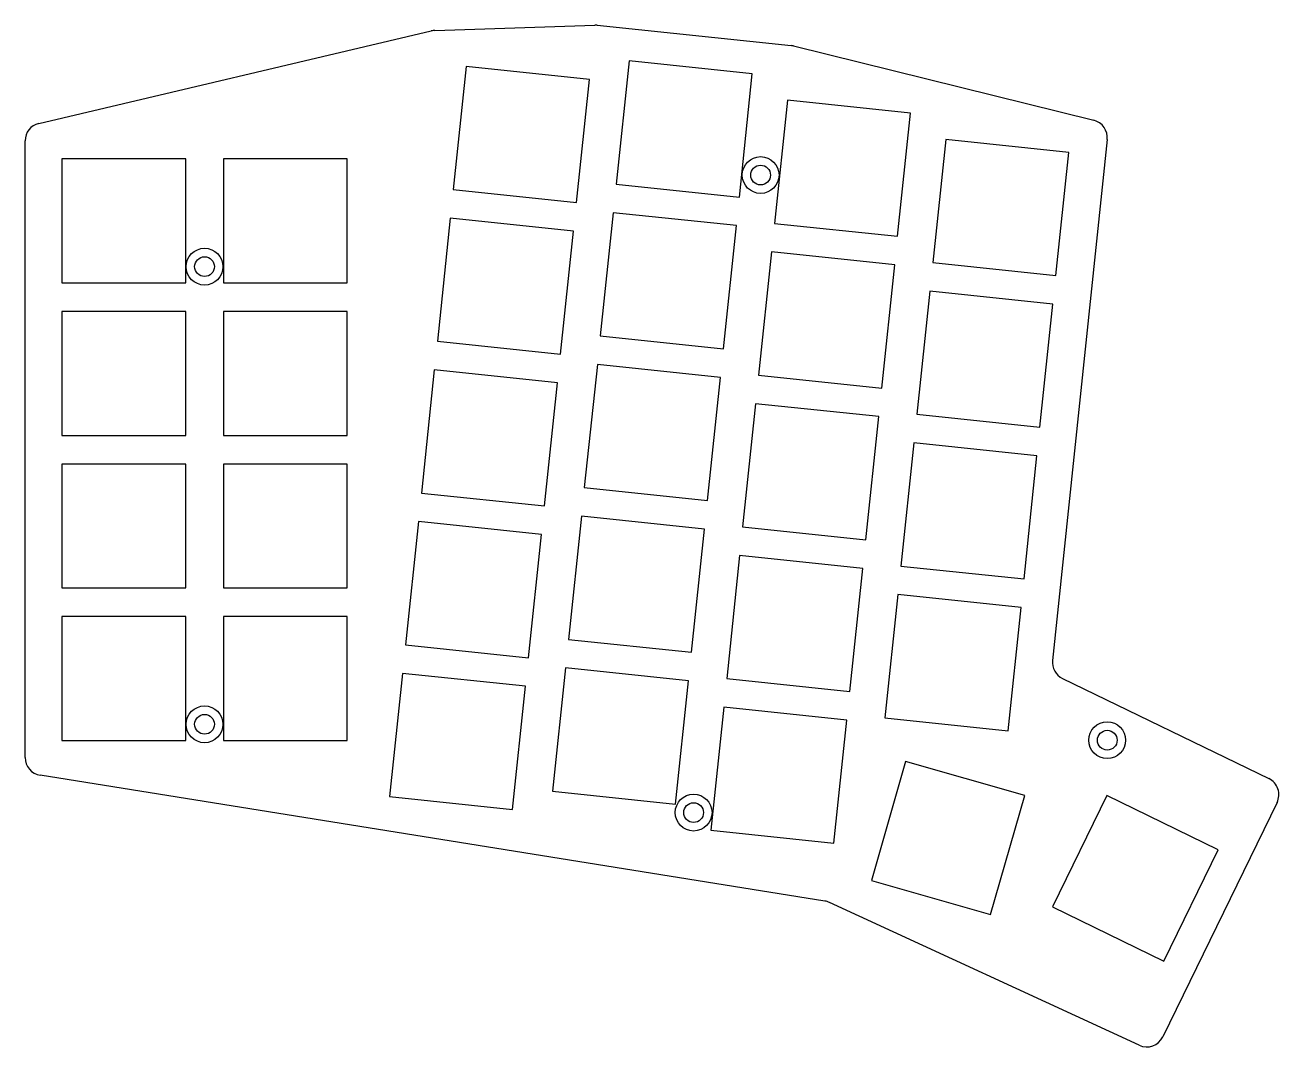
# Model space of a CAD drawing. Header units: millimetres. Extents: x 89 to 229, y -174 to -60.
import ezdxf

# ---------------------------------------------------------------- set-up
doc = ezdxf.new("R2010")
doc.units = ezdxf.units.MM

msp = doc.modelspace()

# ---------------------------------------------------------------- linework, layer by layer
for p, q in [((90.54, -71.14), (134.27, -60.83)), ((134.66, -60.77), (152.49, -60.18)), ((152.77, -60.19), (174.37, -62.46)), ((174.64, -62.51), (208.1, -70.79)), ((156.33, -64.18), (154.89, -77.91)), ((170.05, -65.63), (156.33, -64.18)), ((138.17, -64.79), (136.72, -78.51)), ((151.89, -66.23), (138.17, -64.79)), ((168.61, -79.35), (170.05, -65.63)), ((150.45, -79.96), (151.89, -66.23)), ((173.97, -68.55), (172.53, -82.28)), ((187.69, -69.99), (173.97, -68.55)), ((186.25, -83.72), (187.69, -69.99)), ((89, -141.8), (89, -73.08)), ((191.61, -72.92), (190.17, -86.64)), ((205.33, -74.36), (191.61, -72.92)), ((209.61, -72.94), (203.51, -130.98)), ((106.9, -75.1), (93.1, -75.1)), ((93.1, -75.1), (93.1, -88.9)), ((106.9, -88.9), (106.9, -75.1)), ((124.9, -75.1), (111.1, -75.1)), ((111.1, -75.1), (111.1, -88.9)), ((124.9, -88.9), (124.9, -75.1)), ((203.89, -88.09), (205.33, -74.36)), ((154.89, -77.91), (168.61, -79.35)), ((136.72, -78.51), (150.45, -79.96)), ((136.39, -81.7), (134.95, -95.42)), ((150.11, -83.14), (136.39, -81.7)), ((154.55, -81.09), (153.11, -94.82)), ((168.28, -82.53), (154.55, -81.09)), ((172.53, -82.28), (186.25, -83.72)), ((148.67, -96.86), (150.11, -83.14)), ((166.83, -96.26), (168.28, -82.53)), ((172.19, -85.46), (170.75, -99.18)), ((185.92, -86.9), (172.19, -85.46)), ((184.47, -100.63), (185.92, -86.9)), ((190.17, -86.64), (203.89, -88.09)), ((93.1, -88.9), (106.9, -88.9)), ((111.1, -88.9), (124.9, -88.9)), ((189.83, -89.83), (188.39, -103.55)), ((203.56, -91.27), (189.83, -89.83)), ((106.9, -92.1), (93.1, -92.1)), ((93.1, -92.1), (93.1, -105.9)), ((106.9, -105.9), (106.9, -92.1)), ((124.9, -92.1), (111.1, -92.1)), ((111.1, -92.1), (111.1, -105.9)), ((124.9, -105.9), (124.9, -92.1)), ((202.11, -104.99), (203.56, -91.27)), ((153.11, -94.82), (166.83, -96.26)), ((134.95, -95.42), (148.67, -96.86)), ((134.61, -98.6), (133.17, -112.33)), ((148.34, -100.05), (134.61, -98.6)), ((152.78, -98), (151.33, -111.72)), ((166.5, -99.44), (152.78, -98)), ((170.75, -99.18), (184.47, -100.63)), ((146.89, -113.77), (148.34, -100.05)), ((165.06, -113.16), (166.5, -99.44)), ((170.42, -102.37), (168.97, -116.09)), ((184.14, -103.81), (170.42, -102.37)), ((182.7, -117.53), (184.14, -103.81)), ((188.39, -103.55), (202.11, -104.99)), ((93.1, -105.9), (106.9, -105.9)), ((111.1, -105.9), (124.9, -105.9)), ((188.06, -106.73), (186.61, -120.46)), ((201.78, -108.18), (188.06, -106.73)), ((200.34, -121.9), (201.78, -108.18)), ((106.9, -109.1), (93.1, -109.1)), ((93.1, -109.1), (93.1, -122.9)), ((106.9, -122.9), (106.9, -109.1)), ((124.9, -109.1), (111.1, -109.1)), ((111.1, -109.1), (111.1, -122.9)), ((124.9, -122.9), (124.9, -109.1)), ((151.33, -111.72), (165.06, -113.16)), ((133.17, -112.33), (146.89, -113.77)), ((132.84, -115.51), (131.39, -129.23)), ((146.56, -116.95), (132.84, -115.51)), ((151, -114.9), (149.56, -128.63)), ((164.72, -116.35), (151, -114.9)), ((145.12, -130.68), (146.56, -116.95)), ((163.28, -130.07), (164.72, -116.35)), ((168.97, -116.09), (182.7, -117.53)), ((168.64, -119.27), (167.2, -133)), ((182.36, -120.72), (168.64, -119.27)), ((180.92, -134.44), (182.36, -120.72)), ((186.61, -120.46), (200.34, -121.9)), ((93.1, -122.9), (106.9, -122.9)), ((111.1, -122.9), (124.9, -122.9)), ((186.28, -123.64), (184.84, -137.36)), ((200, -125.08), (186.28, -123.64)), ((198.56, -138.81), (200, -125.08)), ((106.9, -126.1), (93.1, -126.1)), ((93.1, -126.1), (93.1, -139.9)), ((106.9, -139.9), (106.9, -126.1)), ((124.9, -126.1), (111.1, -126.1)), ((111.1, -126.1), (111.1, -139.9)), ((124.9, -139.9), (124.9, -126.1)), ((131.39, -129.23), (145.12, -130.68)), ((149.56, -128.63), (163.28, -130.07)), ((131.06, -132.42), (129.62, -146.14)), ((144.78, -133.86), (131.06, -132.42)), ((149.22, -131.81), (147.78, -145.54)), ((162.95, -133.25), (149.22, -131.81)), ((143.34, -147.58), (144.78, -133.86)), ((161.5, -146.98), (162.95, -133.25)), ((167.2, -133), (180.92, -134.44)), ((204.62, -132.99), (227.62, -144.15)), ((166.86, -136.18), (165.42, -149.9)), ((180.59, -137.62), (166.86, -136.18)), ((179.14, -151.35), (180.59, -137.62)), ((184.84, -137.36), (198.56, -138.81)), ((93.1, -139.9), (106.9, -139.9)), ((111.1, -139.9), (124.9, -139.9)), ((187.14, -142.24), (183.34, -155.5)), ((200.41, -146.04), (187.14, -142.24)), ((178.13, -157.79), (90.68, -143.77)), ((129.62, -146.14), (143.34, -147.58)), ((147.78, -145.54), (161.5, -146.98)), ((196.6, -159.31), (200.41, -146.04)), ((209.57, -146.03), (203.52, -158.43)), ((221.98, -152.08), (209.57, -146.03)), ((228.54, -146.83), (215.81, -172.93)), ((165.42, -149.9), (179.14, -151.35)), ((215.93, -164.48), (221.98, -152.08)), ((183.34, -155.5), (196.6, -159.31)), ((213.18, -173.87), (178.65, -157.95)), ((203.52, -158.43), (215.93, -164.48))]:
    msp.add_line(p, q)
for centre, radius in [((170.98, -76.89), 2.05), ((170.98, -76.89), 1.1), ((109, -87.1), 2.05), ((109, -87.1), 1.1), ((109, -138.1), 2.05), ((109, -138.1), 1.1), ((209.61, -139.87), 2.05), ((209.61, -139.87), 1.1), ((163.51, -147.94), 2.05), ((163.51, -147.94), 1.1)]:
    msp.add_circle(centre, radius)
for centre, start, end in [((134.73, -62.77), 91.9072, 103.2667), ((152.56, -62.18), 84, 91.9072), ((174.16, -64.45), 76.0928, 84), ((91, -73.08), 103.2667, 180), ((207.62, -72.73), 354, 76.0928), ((205.5, -131.19), 174, 244.1038), ((91, -141.8), 180, 260.8908), ((226.74, -145.95), 334, 64.1038), ((177.82, -159.77), 65.2476, 80.8908), ((214.01, -172.05), 245.2476, 334)]:
    msp.add_arc(centre, 2, start, end)

doc.saveas('drawing.dxf')
